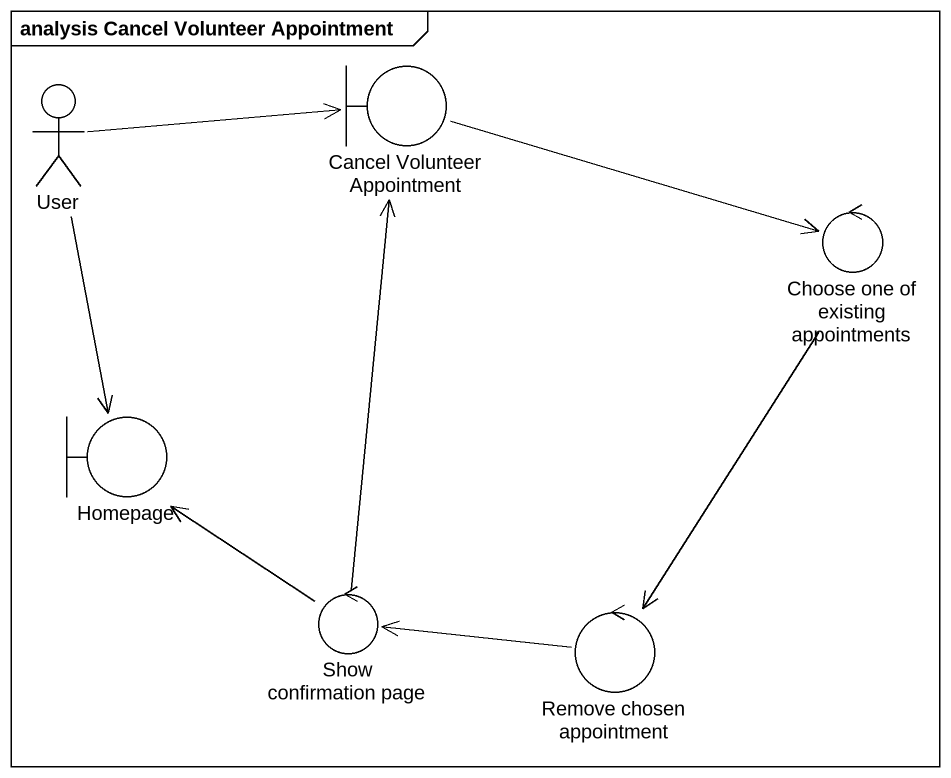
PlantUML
@startuml
mainframe analysis Cancel Volunteer Appointment
boundary "Cancel Volunteer Appointment" as Cancel_Volunteer_Appointment
actor User
control "Choose one of existing appointments" as Choose_one_of_existing
boundary Homepage
control "Show confirmation page" as Show_confirmation_page
control "Remove chosen appointment" as Remove_chosen_appointment
Cancel_Volunteer_Appointment -right-> Choose_one_of_existing
User -right-> Cancel_Volunteer_Appointment
User --> Homepage
Choose_one_of_existing --> Remove_chosen_appointment
Show_confirmation_page -up-> Cancel_Volunteer_Appointment
Show_confirmation_page -up-> Homepage
Remove_chosen_appointment -left-> Show_confirmation_page
@enduml
